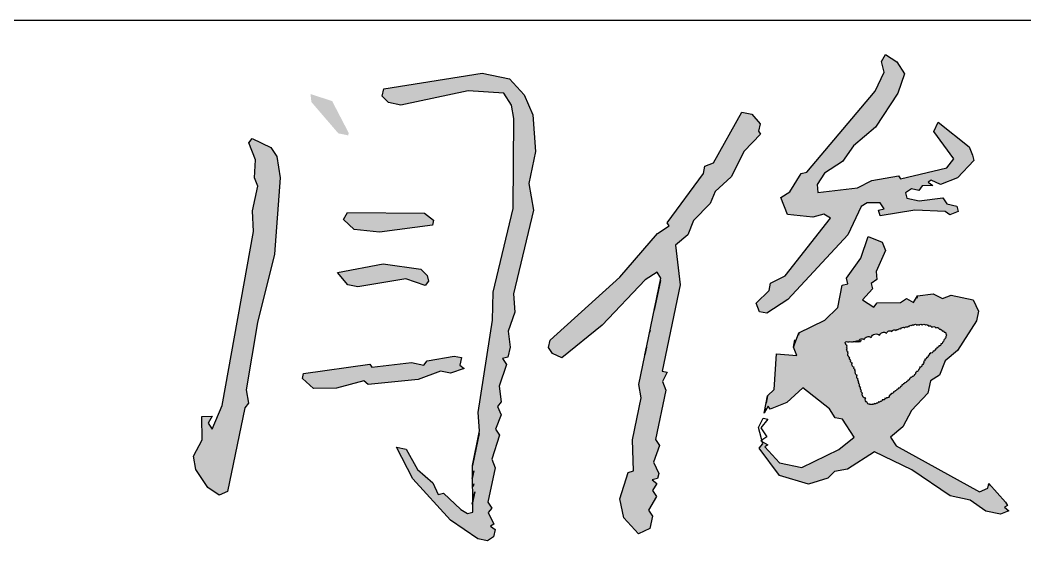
# Model space of a CAD drawing. Extents: x 4689302 to 7068445, y -422737 to 2032183.
# Drawn here: x 4755488 to 4756508, y -419466 to -418937 of the extents above; entities that cross this region are included whole.
import ezdxf

# ---------------------------------------------------------------- set-up
doc = ezdxf.new("R2010")
doc.units = 0
doc.header["$LTSCALE"] = 1000
doc.header["$MEASUREMENT"] = 0
doc.layers.get('0').update_dxf_attribs({"linetype": 'CONTINUOUS'})

msp = doc.modelspace()

# ---------------------------------------------------------------- hatches: boundary and pattern name
at = {"linetype": 'Continuous'}
h = msp.add_hatch(color=256, dxfattribs=at)
h.paths.add_polyline_path([(4755752.1, -419097.4), (4755748.8, -419075.8), (4755742.8, -419066.7), (4755723.8, -419057.5), (4755720.3, -419062), (4755727.2, -419079.1), (4755726, -419097.2), (4755729.4, -419105.7), (4755724.2, -419130.8), (4755725, -419151.9), (4755693.4, -419328.4), (4755683.1, -419352.4), (4755679.1, -419346.3), (4755683.2, -419339.3), (4755672.7, -419339.7), (4755673, -419363.3), (4755664.3, -419379.8), (4755666.7, -419393.4), (4755678.6, -419411.6), (4755690.1, -419419.2), (4755698.6, -419415.8), (4755716.4, -419330.6), (4755720, -419326.1), (4755717.6, -419312.5), (4755729.2, -419244.3), (4755746.4, -419174.7)])
h.paths.add_polyline_path([(4755805, -419019.5), (4755783, -419012.3), (4755783.9, -419020.4), (4755811.2, -419052.2), (4755821.3, -419054.3), (4755821.8, -419051.8)])
h.paths.add_polyline_path([(4755943.2, -419009.2), (4755979.3, -419011.5), (4755987.2, -419023.6), (4755989.6, -419037.2), (4755988.8, -419128.6), (4755968.5, -419213.3), (4755967.7, -419241.9), (4755953.4, -419335.6), (4755954.7, -419354.2), (4755947.4, -419389.3), (4755948, -419436.5), (4755942.4, -419438), (4755935.5, -419433.9), (4755918, -419417.2), (4755912.5, -419418.6), (4755907.1, -419407), (4755891.6, -419393.3), (4755880.3, -419372.7), (4755870.2, -419370.6), (4755887, -419402.8), (4755925.3, -419444.8), (4755952.8, -419463.7), (4755962.8, -419465.8), (4755968.8, -419461.8), (4755970.4, -419454.3), (4755965.9, -419450.7), (4755969, -419448.7), (4755963.5, -419437.1), (4755967.1, -419432.7), (4755963.1, -419426.6), (4755970.5, -419391.5), (4755967, -419382.9), (4755974.8, -419358.4), (4755970.8, -419352.4), (4755976.5, -419337.8), (4755973, -419329.3), (4755976.6, -419324.8), (4755974.7, -419308.7), (4755981.9, -419286.7), (4755978, -419280.6), (4755983.5, -419279.2), (4755985.6, -419269.1), (4755983.7, -419253.1), (4755990.4, -419233.5), (4755989.1, -419214.9), (4756009.4, -419130.3), (4756004.6, -419103.1), (4756011.4, -419070.5), (4756008.7, -419033.4), (4755999.9, -419013.2), (4755984.9, -418997), (4755957.4, -418991.2), (4755857.3, -419006.9), (4755855.8, -419014.5), (4755862.2, -419021), (4755874.8, -419023.7)])
h.paths.add_polyline_path([(4755898.9, -419133.3), (4755820.6, -419132.6), (4755816.5, -419139.6), (4755827.5, -419149.8), (4755853, -419152.5), (4755906.8, -419145.4), (4755907.9, -419140.4)])
h.paths.add_polyline_path([(4755901.4, -419196.6), (4755894.9, -419190), (4755856.8, -419184.7), (4755810.5, -419193.3), (4755821, -419205.9), (4755831, -419208), (4755879.7, -419199.9), (4755899.3, -419206.6), (4755902.8, -419202.1)])
h.paths.add_polyline_path([(4755915.1, -419293.6), (4755925.1, -419295.7), (4755939.2, -419290.8), (4755934.7, -419287.3), (4755936.3, -419279.8), (4755928.8, -419278.2), (4755901.6, -419283), (4755898.1, -419287.5), (4755885.5, -419284.8), (4755845.3, -419289.5), (4755843.3, -419286.5), (4755776, -419295.9), (4755774.9, -419300.9), (4755785.9, -419311.1), (4755809.5, -419310.8), (4755837.2, -419303.5), (4755841.7, -419307), (4755892.4, -419302)])
h.paths.add_polyline_path([(4756188.7, -419123.3), (4756193.8, -419111.3), (4756210, -419096.4), (4756223.3, -419070.4), (4756240, -419052.9), (4756238, -419049.9), (4756239.6, -419042.4), (4756231.1, -419032.8), (4756221.1, -419030.7), (4756192.1, -419082.2), (4756183.5, -419085.6), (4756181.9, -419093.1), (4756145.3, -419143), (4756147.3, -419146), (4756135.2, -419154), (4756097.2, -419198.3), (4756026.3, -419262), (4756024.7, -419269.5), (4756028.7, -419275.5), (4756038.2, -419280.1), (4756079.2, -419246.9), (4756122.7, -419201), (4756134.9, -419193.1), (4756138.8, -419199.2), (4756116.3, -419306.9), (4756118.7, -419320.5), (4756109.8, -419363.1), (4756111, -419394.7), (4756105.5, -419396.2), (4756097.2, -419423.2), (4756101.1, -419442.4), (4756116, -419458.5), (4756127.6, -419453.1), (4756130.2, -419440.6), (4756126.2, -419434.5), (4756134.4, -419420.6), (4756130.4, -419414.5), (4756134.5, -419407.5), (4756130, -419403.9), (4756135.5, -419402.5), (4756136.6, -419397.5), (4756131.2, -419385.9), (4756137.3, -419368.9), (4756133.4, -419362.8), (4756143.9, -419312.7), (4756140.4, -419304.1), (4756145, -419294.6), (4756140, -419293.6), (4756158.3, -419205.9), (4756153.7, -419165.7), (4756166.3, -419155.2), (4756172, -419140.7)])
h.paths.add_polyline_path([(4756334.3, -419064.8), (4756356.6, -419045.9), (4756379.4, -419011.5), (4756386.1, -418992), (4756378.2, -418979.8), (4756366.7, -418972.2), (4756362.7, -418979.2), (4756365.6, -418990.3), (4756356.4, -419009.3), (4756286.9, -419091.5), (4756281.3, -419093), (4756269.6, -419111.4), (4756260.5, -419117.4), (4756267.4, -419134.5), (4756293, -419137.3), (4756304.1, -419134.3), (4756311.1, -419138.4), (4756264.9, -419196.8), (4756250.2, -419204.2), (4756248.7, -419211.7), (4756235.5, -419224.6), (4756238.9, -419233.2), (4756246.5, -419234.8), (4756267.7, -419220.9), (4756328.5, -419155.1), (4756342.3, -419126.6), (4756348.4, -419122.7), (4756361.4, -419122.8), (4756365.4, -419128.8), (4756359.8, -419130.3), (4756361.3, -419135.8), (4756396.5, -419130.1), (4756427.6, -419131.4), (4756432.1, -419134.9), (4756440.7, -419131.5), (4756439.2, -419126), (4756429.2, -419123.9), (4756425.2, -419117.8), (4756401.1, -419120.6), (4756388.6, -419118), (4756387.1, -419112.5), (4756393.2, -419108.5), (4756400.7, -419110.1), (4756404.2, -419105.6), (4756414.8, -419105.2), (4756410.3, -419101.6), (4756413.3, -419099.6), (4756422.8, -419104.2), (4756440, -419097.4), (4756456.7, -419079.9), (4756455.2, -419074.4), (4756451.8, -419065.8), (4756420.4, -419041), (4756415.8, -419050.5), (4756436.1, -419078.2), (4756429, -419087.2), (4756382.2, -419098.4), (4756380.2, -419095.3), (4756353.1, -419100.1), (4756338.4, -419107.5), (4756298.2, -419112.2), (4756297.3, -419104.2), (4756304.9, -419092.7), (4756323.1, -419080.8)])
h.paths.add_polyline_path([(4756357.3, -419192.5), (4756367, -419171), (4756363.6, -419162.5), (4756349.1, -419156.8), (4756341.8, -419178.8), (4756327.1, -419199.3), (4756328.6, -419204.8), (4756323, -419206.3), (4756318.3, -419228.9), (4756305.1, -419241.8), (4756278.9, -419254.6), (4756273.3, -419269.1), (4756276.7, -419277.7), (4756256.1, -419276), (4756253.8, -419312.1), (4756247.2, -419318.6), (4756245.7, -419326.1), (4756243.6, -419336.1), (4756247.6, -419329.2), (4756249.6, -419332.2), (4756266.8, -419325.3), (4756283, -419310.4), (4756309.9, -419331.7), (4756315.8, -419340.8), (4756323.3, -419342.4), (4756335.2, -419360.5), (4756319.6, -419373), (4756281.8, -419391.2), (4756259.2, -419386.5), (4756244.3, -419370.3), (4756247.3, -419368.3), (4756241.7, -419365.1), (4756242.3, -419367.3), (4756238.7, -419371.8), (4756259.1, -419399.5), (4756288.6, -419408.3), (4756308.3, -419402), (4756314.9, -419395.5), (4756328.4, -419393.1), (4756355.7, -419375.3), (4756393.7, -419393.7), (4756432.6, -419420.1), (4756452.7, -419424.3), (4756468.6, -419435.5), (4756483.7, -419438.6), (4756492.2, -419435.2), (4756487.8, -419431.7), (4756490.8, -419429.7), (4756488.8, -419426.6), (4756471.9, -419407.4), (4756471.4, -419409.9), (4756470.9, -419412.4), (4756462.3, -419415.9), (4756377.8, -419369.4), (4756371.9, -419360.4), (4756384.5, -419349.9), (4756393.2, -419333.4), (4756409.9, -419316), (4756412.6, -419303.5), (4756421.6, -419297.5), (4756427.3, -419283), (4756439.9, -419272.6), (4756459.3, -419242.6), (4756461.4, -419232.6), (4756455.9, -419221), (4756433.4, -419216.3), (4756424.8, -419219.7), (4756415.3, -419215.1), (4756399.2, -419217), (4756395.2, -419224), (4756388.2, -419219.9), (4756382.1, -419223.9), (4756358.5, -419224.2), (4756355, -419228.7), (4756343.5, -419221), (4756353.6, -419210.1), (4756352.2, -419204.5), (4756358.2, -419200.6)])
h.paths.add_polyline_path([(4756360.9, -419257.1, -0.520567), (4756367.9, -419254.9, -0.520567), (4756373.3, -419253.3, -0.520567), (4756377.7, -419252.2, -0.520567), (4756379.8, -419251.7, -0.520567), (4756382.5, -419250.6, -0.520567), (4756386.3, -419249.5, -0.520567), (4756389.1, -419249, -0.520567), (4756390.7, -419248.4, -0.520567), (4756393.4, -419247.3, -0.520567), (4756395.6, -419246.8, -0.520567), (4756398.8, -419246.8, -0.520567), (4756401, -419246.8, -0.520567), (4756404.2, -419246.8, -0.520567), (4756407.5, -419246.8, -0.520567), (4756409.6, -419246.8, -0.520567), (4756410.7, -419247.9, -0.520567), (4756414, -419249, -0.520567), (4756417.8, -419249.5, -0.520567), (4756421.6, -419251.1, -0.520567), (4756423.2, -419251.7, -0.520567), (4756424.3, -419252.8, -0.520567), (4756426.4, -419253.8, -0.520567), (4756428.1, -419255.5, -0.520567), (4756428.1, -419258.2, -0.520567), (4756427, -419260.3, -0.520567), (4756425.9, -419262, -0.520567), (4756424.8, -419264.1, -0.520567), (4756423.2, -419265.8, -0.520567), (4756421, -419267.9, -0.520567), (4756418.9, -419269.5, -0.520567), (4756417.2, -419271.2, -0.520567), (4756415.1, -419273.3, -0.520567), (4756412.4, -419275, -0.520567), (4756411.3, -419276, -0.520567), (4756410.2, -419277.7, -0.520567), (4756408.6, -419279.8, -0.520567), (4756406.9, -419281.5, -0.520567), (4756405.3, -419283.6, -0.520567), (4756403.7, -419287.4, -0.520567), (4756401.5, -419289.6, -0.520567), (4756400.4, -419291.7, -0.520567), (4756398.3, -419293.9, -0.520567), (4756397.2, -419295, -0.520567), (4756396.1, -419297.2, -0.520567), (4756393.9, -419298.8, -0.520567), (4756392.3, -419299.9, -0.520567), (4756391.2, -419301, -0.520567), (4756389.6, -419302.6, -0.520567), (4756388, -419304.2, -0.520567), (4756386.3, -419305.3, -0.520567), (4756384.7, -419306.4, -0.520567), (4756383.6, -419307.5, -0.520567), (4756382, -419309.1, -0.520567), (4756379.8, -419310.7, -0.520567), (4756378.2, -419312.3, -0.520567), (4756376.6, -419313.4, -0.520567), (4756375, -419314.5, -0.520567), (4756372.8, -419316.1, -0.520567), (4756371.7, -419317.2, -0.520567), (4756370.6, -419318.3, -0.520567), (4756367.9, -419320.5, -0.520567), (4756366.3, -419321, -0.520567), (4756363.6, -419322.6, -0.520567), (4756361.4, -419324.2, -0.520567), (4756359.8, -419324.8, -0.520567), (4756357.6, -419325.9, -0.520567), (4756355.5, -419326.4, -0.520567), (4756353.8, -419327, -0.520567), (4756352.2, -419327, -0.520567), (4756350.6, -419327, -0.520567), (4756348.4, -419325.3, -0.520567), (4756346.8, -419321, -0.520567), (4756343.5, -419315.6, -0.520567), (4756342.4, -419312.9, -0.520567), (4756341.9, -419310.2, -0.520567), (4756340.8, -419306.9, -0.520567), (4756339.7, -419305.3, -0.520567), (4756339.7, -419303.7, -0.520567), (4756339.2, -419301.5, -0.520567), (4756338.1, -419297.7, -0.520567), (4756336.5, -419295.5, -0.520567), (4756336.5, -419293.4, -0.520567), (4756335.9, -419291.7, -0.520567), (4756334.9, -419289.6, -0.520567), (4756333.2, -419285.3, -0.520567), (4756331.6, -419282.5, -0.520567), (4756330.5, -419279.8, -0.520567), (4756329.4, -419278.2, -0.520567), (4756328.9, -419275.5, -0.520567), (4756328.9, -419273.9, -0.520567), (4756327.8, -419272.3, -0.520567), (4756327.8, -419270.6, -0.520567), (4756327.8, -419269, -0.520567), (4756327.8, -419267.4, -0.520567), (4756326.7, -419265.8, -0.520567), (4756326.2, -419264.1, -0.520567), (4756328.4, -419264.1, -0.520567), (4756330, -419264.1, -0.520567), (4756332.1, -419264.1, -0.520567), (4756333.8, -419264.1, -0.435193), (4756336.6, -419263.7, -0.455955), (4756339.7, -419263, -0.520567), (4756345.2, -419261.4, -0.520567), (4756352.2, -419259.3, -0.520567)], flags=16)
h.paths.add_polyline_path([(4756725.6, -419157.1), (4756687.6, -419138.7), (4756681.1, -419132.1), (4756673.1, -419133), (4756666.6, -419126.4), (4756649.1, -419122.8), (4756654.9, -419144.9), (4756684, -419156.2), (4756690.4, -419162.8), (4756689.4, -419167.8), (4756711.9, -419172.5), (4756727.1, -419162.6)])
h.paths.add_polyline_path([(4756641.3, -419210.1), (4756624.3, -419203.9), (4756605.7, -419205.2), (4756613.1, -419219.9), (4756645.2, -419229.2), (4756647, -419245.3), (4756653.5, -419251.8), (4756662.2, -419235.4)])
h.paths.add_polyline_path([(4756682.6, -419312.9), (4756681.1, -419307.3), (4756690.2, -419301.4), (4756686.3, -419295.3), (4756694.3, -419294.4), (4756692.8, -419288.8), (4756698.4, -419287.4), (4756698.9, -419284.9), (4756689.9, -419277.8), (4756689.4, -419280.3), (4756688.9, -419282.8), (4756680.3, -419286.2), (4756650.4, -419316.6), (4756645.8, -419326.1), (4756630.1, -419338.5), (4756625.5, -419348), (4756590.2, -419366.8), (4756588.7, -419374.3), (4756592.6, -419380.4), (4756607.1, -419386), (4756630.3, -419375.2), (4756661.8, -419337.3), (4756659.8, -419334.2), (4756668.9, -419328.3), (4756667.4, -419322.8)])
h.paths.add_polyline_path([(4756819.8, -419119.2), (4756840, -419110.4), (4756893.8, -419103.3), (4756908.8, -419106.5), (4756932.9, -419103.7), (4756936.9, -419109.7), (4756939, -419099.7), (4756955.5, -419108.4), (4756964.1, -419104.9), (4756965.1, -419099.9), (4756947.1, -419085.7), (4756949.1, -419088.7), (4756943.1, -419092.7), (4756931.6, -419085.1), (4756900.5, -419083.8), (4756896.9, -419088.3), (4756874.4, -419083.6), (4756860.8, -419086), (4756856.8, -419079.9), (4756872.6, -419054.4), (4756877.3, -419031.9), (4756871.9, -419020.3), (4756857.9, -419012.1), (4756854.4, -419016.6), (4756851.6, -419042.2), (4756825.2, -419081.1), (4756819.6, -419082.6), (4756818.1, -419090.1), (4756775.3, -419107.3), (4756774.7, -419109.8), (4756773.2, -419117.3), (4756779.1, -419126.4), (4756746.2, -419158.8), (4756744.1, -419168.8), (4756736, -419169.7), (4756731.4, -419179.2), (4756740.9, -419183.8), (4756745, -419176.8), (4756750, -419177.9), (4756754.1, -419170.9), (4756759.1, -419171.9), (4756757.7, -419166.4), (4756780.9, -419155.6), (4756785.5, -419146.1), (4756803.1, -419136.7)])

# ---------------------------------------------------------------- linework, layer by layer
msp.add_line((4753907.2, -418937.3), (4759407.2, -418937.3))
for points in [[(4756455.2, -419074.4), (4756456.7, -419079.9), (4756440, -419097.4), (4756422.8, -419104.2), (4756413.3, -419099.6), (4756410.3, -419101.6), (4756414.8, -419105.2), (4756404.2, -419105.6), (4756400.7, -419110.1), (4756393.2, -419108.5), (4756387.1, -419112.5), (4756388.6, -419118), (4756401.1, -419120.6), (4756425.2, -419117.8), (4756429.2, -419123.9), (4756439.2, -419126), (4756440.7, -419131.5), (4756432.1, -419134.9), (4756427.6, -419131.4), (4756396.5, -419130.1), (4756361.3, -419135.8), (4756359.8, -419130.3), (4756365.4, -419128.8), (4756361.4, -419122.8), (4756348.4, -419122.7), (4756342.3, -419126.6), (4756328.5, -419155.1), (4756267.7, -419220.9), (4756246.5, -419234.8), (4756238.9, -419233.2), (4756235.5, -419224.6), (4756248.7, -419211.7), (4756250.2, -419204.2), (4756264.9, -419196.8), (4756311.1, -419138.4), (4756304.1, -419134.3), (4756293, -419137.3), (4756267.4, -419134.5), (4756260.5, -419117.4), (4756269.6, -419111.4), (4756281.3, -419093), (4756286.9, -419091.5), (4756356.4, -419009.3), (4756365.6, -418990.3), (4756362.7, -418979.2), (4756366.7, -418972.2), (4756378.2, -418979.8), (4756386.1, -418992), (4756379.4, -419011.5), (4756356.6, -419045.9), (4756334.3, -419064.8), (4756323.1, -419080.8), (4756304.9, -419092.7), (4756297.3, -419104.2), (4756298.2, -419112.2), (4756338.4, -419107.5), (4756353.1, -419100.1), (4756380.2, -419095.3), (4756382.2, -419098.4), (4756429, -419087.2), (4756436.1, -419078.2), (4756415.8, -419050.5), (4756420.4, -419041), (4756451.8, -419065.8), (4756455.2, -419074.4)], [(4755970.4, -419454.3), (4755968.8, -419461.8), (4755962.8, -419465.8), (4755952.8, -419463.7), (4755925.3, -419444.8), (4755887, -419402.8), (4755870.2, -419370.6), (4755880.3, -419372.7), (4755891.6, -419393.3), (4755907.1, -419407), (4755912.5, -419418.6), (4755918, -419417.2), (4755935.5, -419433.9), (4755942.4, -419438), (4755948, -419436.5), (4755947.4, -419389.3), (4755954.7, -419354.2), (4755953.4, -419335.6), (4755967.7, -419241.9), (4755968.5, -419213.3), (4755988.8, -419128.6), (4755989.6, -419037.2), (4755987.2, -419023.6), (4755979.3, -419011.5), (4755943.2, -419009.2), (4755874.8, -419023.7), (4755862.2, -419021), (4755855.8, -419014.5), (4755857.3, -419006.9), (4755957.4, -418991.2), (4755984.9, -418997), (4755999.9, -419013.2), (4756008.7, -419033.4), (4756011.4, -419070.5), (4756004.6, -419103.1), (4756009.4, -419130.3), (4755989.1, -419214.9), (4755990.4, -419233.5), (4755983.7, -419253.1), (4755985.6, -419269.1), (4755983.5, -419279.2), (4755978, -419280.6), (4755981.9, -419286.7), (4755974.7, -419308.7), (4755976.6, -419324.8), (4755973, -419329.3), (4755976.5, -419337.8), (4755970.8, -419352.4), (4755974.8, -419358.4), (4755967, -419382.9), (4755970.5, -419391.5), (4755963.1, -419426.6), (4755967.1, -419432.7), (4755963.5, -419437.1), (4755969, -419448.7), (4755965.9, -419450.7), (4755970.4, -419454.3)], [(4756239.6, -419042.4), (4756238, -419049.9), (4756240, -419052.9), (4756223.3, -419070.4), (4756210, -419096.4), (4756193.8, -419111.3), (4756188.7, -419123.3), (4756172, -419140.7), (4756166.3, -419155.2), (4756153.7, -419165.7), (4756158.3, -419205.9), (4756140, -419293.6), (4756145, -419294.6), (4756140.4, -419304.1), (4756143.9, -419312.7), (4756133.4, -419362.8), (4756137.3, -419368.9), (4756131.2, -419385.9), (4756136.6, -419397.5), (4756135.5, -419402.5), (4756130, -419403.9), (4756134.5, -419407.5), (4756130.4, -419414.5), (4756134.4, -419420.6), (4756126.2, -419434.5), (4756130.2, -419440.6), (4756127.6, -419453.1), (4756116, -419458.5), (4756101.1, -419442.4), (4756097.2, -419423.2), (4756105.5, -419396.2), (4756111, -419394.7), (4756109.8, -419363.1), (4756118.7, -419320.5), (4756116.3, -419306.9), (4756138.8, -419199.2), (4756134.9, -419193.1), (4756122.7, -419201), (4756079.2, -419246.9), (4756038.2, -419280.1), (4756028.7, -419275.5), (4756024.7, -419269.5), (4756026.3, -419262), (4756097.2, -419198.3), (4756135.2, -419154), (4756147.3, -419146), (4756145.3, -419143), (4756181.9, -419093.1), (4756183.5, -419085.6), (4756192.1, -419082.2), (4756221.1, -419030.7), (4756231.1, -419032.8), (4756239.6, -419042.4)], [(4755720, -419326.1), (4755716.4, -419330.6), (4755698.6, -419415.8), (4755690.1, -419419.2), (4755678.6, -419411.6), (4755666.7, -419393.4), (4755664.3, -419379.8), (4755673, -419363.3), (4755672.7, -419339.7), (4755683.2, -419339.3), (4755679.1, -419346.3), (4755683.1, -419352.4), (4755693.4, -419328.4), (4755725, -419151.9), (4755724.2, -419130.8), (4755729.4, -419105.7), (4755726, -419097.2), (4755727.2, -419079.1), (4755720.3, -419062), (4755723.8, -419057.5), (4755742.8, -419066.7), (4755748.8, -419075.8), (4755752.1, -419097.4), (4755746.4, -419174.7), (4755729.2, -419244.3), (4755717.6, -419312.5), (4755720, -419326.1)], [(4755907.9, -419140.4), (4755906.8, -419145.4), (4755853, -419152.5), (4755827.5, -419149.8), (4755816.5, -419139.6), (4755820.6, -419132.6), (4755898.9, -419133.3), (4755907.9, -419140.4)], [(4756488.8, -419426.6), (4756490.8, -419429.7), (4756487.8, -419431.7), (4756492.2, -419435.2), (4756483.7, -419438.6), (4756468.6, -419435.5), (4756452.7, -419424.3), (4756432.6, -419420.1), (4756393.7, -419393.7), (4756355.7, -419375.3), (4756328.4, -419393.1), (4756314.9, -419395.5), (4756308.3, -419402), (4756288.6, -419408.3), (4756259.1, -419399.5), (4756238.7, -419371.8), (4756242.3, -419367.3), (4756237.9, -419350.7), (4756242.5, -419341.2), (4756247.5, -419342.2), (4756240.4, -419351.2), (4756246.4, -419360.3), (4756240.3, -419364.2), (4756247.3, -419368.3), (4756244.3, -419370.3), (4756259.2, -419386.5), (4756281.8, -419391.2), (4756319.6, -419373), (4756335.2, -419360.5), (4756323.3, -419342.4), (4756315.8, -419340.8), (4756309.9, -419331.7), (4756283, -419310.4), (4756266.8, -419325.3), (4756249.6, -419332.2), (4756247.6, -419329.2), (4756243.6, -419336.1), (4756247.2, -419318.6), (4756253.8, -419312.1), (4756256.1, -419276), (4756276.7, -419277.7), (4756273.3, -419269.1), (4756278.9, -419254.6), (4756305.1, -419241.8), (4756318.3, -419228.9), (4756323, -419206.3), (4756328.6, -419204.8), (4756327.1, -419199.3), (4756341.8, -419178.8), (4756349.1, -419156.8), (4756363.6, -419162.5), (4756367, -419171), (4756357.3, -419192.5), (4756358.2, -419200.6), (4756352.2, -419204.5), (4756353.6, -419210.1), (4756343.5, -419221), (4756355, -419228.7), (4756358.5, -419224.2), (4756382.1, -419223.9), (4756388.2, -419219.9), (4756395.2, -419224), (4756399.2, -419217), (4756415.3, -419215.1), (4756424.8, -419219.7), (4756433.4, -419216.3), (4756455.9, -419221), (4756461.4, -419232.6), (4756459.3, -419242.6), (4756439.9, -419272.6), (4756427.3, -419283), (4756421.6, -419297.5), (4756412.6, -419303.5), (4756409.9, -419316), (4756393.2, -419333.4), (4756384.5, -419349.9), (4756371.9, -419360.4), (4756377.8, -419369.4), (4756462.3, -419415.9), (4756470.9, -419412.4), (4756471.9, -419407.4), (4756488.8, -419426.6)], [(4755901.4, -419196.6), (4755902.8, -419202.1), (4755899.3, -419206.6), (4755879.7, -419199.9), (4755831, -419208), (4755821, -419205.9), (4755810.5, -419193.3), (4755856.8, -419184.7), (4755894.9, -419190), (4755901.4, -419196.6)], [(4756138.3, -419201.7), (4756132, -419231.7), (4756138.3, -419201.7)], [(4756399.2, -419217), (4756398.7, -419219.5), (4756399.2, -419217)], [(4756127.8, -419251.8), (4756127.3, -419254.3), (4756127.8, -419251.8)], [(4756278.9, -419254.6), (4756278.4, -419257.1), (4756278.9, -419254.6)], [(4756274.8, -419261.6), (4756273.3, -419269.1), (4756274.8, -419261.6)], [(4755934.7, -419287.3), (4755939.2, -419290.8), (4755925.1, -419295.7), (4755915.1, -419293.6), (4755892.4, -419302), (4755841.7, -419307), (4755837.2, -419303.5), (4755809.5, -419310.8), (4755785.9, -419311.1), (4755774.9, -419300.9), (4755776, -419295.9), (4755843.3, -419286.5), (4755845.3, -419289.5), (4755885.5, -419284.8), (4755898.1, -419287.5), (4755901.6, -419283), (4755928.8, -419278.2), (4755936.3, -419279.8), (4755934.7, -419287.3)], [(4756124.2, -419269.3), (4756122.6, -419276.9), (4756124.2, -419269.3)], [(4756247.2, -419318.6), (4756245.7, -419326.1), (4756247.2, -419318.6)], [(4756244.6, -419331.1), (4756243.6, -419336.1), (4756244.6, -419331.1)], [(4755954.2, -419356.7), (4755947.4, -419389.3), (4755954.2, -419356.7)], [(4755948.8, -419394.8), (4755947.3, -419402.4), (4755948.8, -419394.8)], [(4755948.7, -419407.9), (4755948.2, -419410.4), (4755948.7, -419407.9)], [(4756471.9, -419407.4), (4756471.4, -419409.9), (4756471.9, -419407.4)], [(4755949.7, -419415.9), (4755947, -419428.5), (4755949.7, -419415.9)]]:
    msp.add_lwpolyline(points, dxfattribs=at)
msp.add_lwpolyline([(4756336.5, -419264.1, -0.520567), (4756339.7, -419263, -0.520567), (4756339.7, -419263, -0.520567), (4756345.2, -419261.4, -0.520567), (4756345.2, -419261.4, -0.520567), (4756352.2, -419259.3, -0.520567), (4756352.2, -419259.3, -0.520567), (4756360.9, -419257.1, -0.520567), (4756360.9, -419257.1, -0.520567), (4756367.9, -419254.9, -0.520567), (4756367.9, -419254.9, -0.520567), (4756373.3, -419253.3, -0.520567), (4756373.3, -419253.3, -0.520567), (4756377.7, -419252.2, -0.520567), (4756377.7, -419252.2, -0.520567), (4756379.8, -419251.7, -0.520567), (4756379.8, -419251.7, -0.520567), (4756382.5, -419250.6, -0.520567), (4756382.5, -419250.6, -0.520567), (4756386.3, -419249.5, -0.520567), (4756386.3, -419249.5, -0.520567), (4756389.1, -419249, -0.520567), (4756389.1, -419249, -0.520567), (4756390.7, -419248.4, -0.520567), (4756390.7, -419248.4, -0.520567), (4756393.4, -419247.3, -0.520567), (4756393.4, -419247.3, -0.520567), (4756395.6, -419246.8, -0.520567), (4756395.6, -419246.8, -0.520567), (4756398.8, -419246.8, -0.520567), (4756398.8, -419246.8, -0.520567), (4756401, -419246.8, -0.520567), (4756401, -419246.8, -0.520567), (4756404.2, -419246.8, -0.520567), (4756404.2, -419246.8, -0.520567), (4756407.5, -419246.8, -0.520567), (4756407.5, -419246.8, -0.520567), (4756409.6, -419246.8, -0.520567), (4756409.6, -419246.8, -0.520567), (4756410.7, -419247.9, -0.520567), (4756410.7, -419247.9, -0.520567), (4756414, -419249, -0.520567), (4756414, -419249, -0.520567), (4756417.8, -419249.5, -0.520567), (4756417.8, -419249.5, -0.520567), (4756421.6, -419251.1, -0.520567), (4756421.6, -419251.1, -0.520567), (4756423.2, -419251.7, -0.520567), (4756423.2, -419251.7, -0.520567), (4756424.3, -419252.8, -0.520567), (4756424.3, -419252.8, -0.520567), (4756426.4, -419253.8, -0.520567), (4756426.4, -419253.8, -0.520567), (4756428.1, -419255.5, -0.520567), (4756428.1, -419255.5, -0.520567), (4756428.1, -419258.2, -0.520567), (4756428.1, -419258.2, -0.520567), (4756427, -419260.3, -0.520567), (4756427, -419260.3, -0.520567), (4756425.9, -419262, -0.520567), (4756425.9, -419262, -0.520567), (4756424.8, -419264.1, -0.520567), (4756424.8, -419264.1, -0.520567), (4756423.2, -419265.8, -0.520567), (4756423.2, -419265.8, -0.520567), (4756421, -419267.9, -0.520567), (4756421, -419267.9, -0.520567), (4756418.9, -419269.5, -0.520567), (4756418.9, -419269.5, -0.520567), (4756417.2, -419271.2, -0.520567), (4756417.2, -419271.2, -0.520567), (4756415.1, -419273.3, -0.520567), (4756415.1, -419273.3, -0.520567), (4756412.4, -419275, -0.520567), (4756412.4, -419275, -0.520567), (4756411.3, -419276, -0.520567), (4756411.3, -419276, -0.520567), (4756410.2, -419277.7, -0.520567), (4756410.2, -419277.7, -0.520567), (4756408.6, -419279.8, -0.520567), (4756408.6, -419279.8, -0.520567), (4756406.9, -419281.5, -0.520567), (4756406.9, -419281.5, -0.520567), (4756405.3, -419283.6, -0.520567), (4756405.3, -419283.6, -0.520567), (4756403.7, -419287.4, -0.520567), (4756403.7, -419287.4, -0.520567), (4756401.5, -419289.6, -0.520567), (4756401.5, -419289.6, -0.520567), (4756400.4, -419291.7, -0.520567), (4756400.4, -419291.7, -0.520567), (4756398.3, -419293.9, -0.520567), (4756398.3, -419293.9, -0.520567), (4756397.2, -419295, -0.520567), (4756397.2, -419295, -0.520567), (4756396.1, -419297.2, -0.520567), (4756396.1, -419297.2, -0.520567), (4756393.9, -419298.8, -0.520567), (4756393.9, -419298.8, -0.520567), (4756392.3, -419299.9, -0.520567), (4756392.3, -419299.9, -0.520567), (4756391.2, -419301, -0.520567), (4756391.2, -419301, -0.520567), (4756389.6, -419302.6, -0.520567), (4756389.6, -419302.6, -0.520567), (4756388, -419304.2, -0.520567), (4756388, -419304.2, -0.520567), (4756386.3, -419305.3, -0.520567), (4756386.3, -419305.3, -0.520567), (4756384.7, -419306.4, -0.520567), (4756384.7, -419306.4, -0.520567), (4756383.6, -419307.5, -0.520567), (4756383.6, -419307.5, -0.520567), (4756382, -419309.1, -0.520567), (4756382, -419309.1, -0.520567), (4756379.8, -419310.7, -0.520567), (4756379.8, -419310.7, -0.520567), (4756378.2, -419312.3, -0.520567), (4756378.2, -419312.3, -0.520567), (4756376.6, -419313.4, -0.520567), (4756376.6, -419313.4, -0.520567), (4756375, -419314.5, -0.520567), (4756375, -419314.5, -0.520567), (4756372.8, -419316.1, -0.520567), (4756372.8, -419316.1, -0.520567), (4756371.7, -419317.2, -0.520567), (4756371.7, -419317.2, -0.520567), (4756370.6, -419318.3, -0.520567), (4756370.6, -419318.3, -0.520567), (4756367.9, -419320.5, -0.520567), (4756367.9, -419320.5, -0.520567), (4756366.3, -419321, -0.520567), (4756366.3, -419321, -0.520567), (4756363.6, -419322.6, -0.520567), (4756363.6, -419322.6, -0.520567), (4756361.4, -419324.2, -0.520567), (4756361.4, -419324.2, -0.520567), (4756359.8, -419324.8, -0.520567), (4756359.8, -419324.8, -0.520567), (4756357.6, -419325.9, -0.520567), (4756357.6, -419325.9, -0.520567), (4756355.5, -419326.4, -0.520567), (4756355.5, -419326.4, -0.520567), (4756353.8, -419327, -0.520567), (4756353.8, -419327, -0.520567), (4756352.2, -419327, -0.520567), (4756352.2, -419327, -0.520567), (4756350.6, -419327, -0.520567), (4756350.6, -419327, -0.520567), (4756348.4, -419325.3, -0.520567), (4756348.4, -419325.3, -0.520567), (4756346.8, -419321, -0.520567), (4756346.8, -419321, -0.520567), (4756343.5, -419315.6, -0.520567), (4756343.5, -419315.6, -0.520567), (4756342.4, -419312.9, -0.520567), (4756342.4, -419312.9, -0.520567), (4756341.9, -419310.2, -0.520567), (4756341.9, -419310.2, -0.520567), (4756340.8, -419306.9, -0.520567), (4756340.8, -419306.9, -0.520567), (4756339.7, -419305.3, -0.520567), (4756339.7, -419305.3, -0.520567), (4756339.7, -419303.7, -0.520567), (4756339.7, -419303.7, -0.520567), (4756339.2, -419301.5, -0.520567), (4756339.2, -419301.5, -0.520567), (4756338.1, -419297.7, -0.520567), (4756338.1, -419297.7, -0.520567), (4756336.5, -419295.5, -0.520567), (4756336.5, -419295.5, -0.520567), (4756336.5, -419293.4, -0.520567), (4756336.5, -419293.4, -0.520567), (4756335.9, -419291.7, -0.520567), (4756335.9, -419291.7, -0.520567), (4756334.9, -419289.6, -0.520567), (4756334.9, -419289.6, -0.520567), (4756333.2, -419285.3, -0.520567), (4756333.2, -419285.3, -0.520567), (4756331.6, -419282.5, -0.520567), (4756331.6, -419282.5, -0.520567), (4756330.5, -419279.8, -0.520567), (4756330.5, -419279.8, -0.520567), (4756329.4, -419278.2, -0.520567), (4756329.4, -419278.2, -0.520567), (4756328.9, -419275.5, -0.520567), (4756328.9, -419275.5, -0.520567), (4756328.9, -419273.9, -0.520567), (4756328.9, -419273.9, -0.520567), (4756327.8, -419272.3, -0.520567), (4756327.8, -419272.3, -0.520567), (4756327.8, -419270.6, -0.520567), (4756327.8, -419270.6, -0.520567), (4756327.8, -419269, -0.520567), (4756327.8, -419269, -0.520567), (4756327.8, -419267.4, -0.520567), (4756327.8, -419267.4, -0.520567), (4756326.7, -419265.8, -0.520567), (4756326.7, -419265.8, -0.520567), (4756326.2, -419264.1, -0.520567), (4756326.2, -419264.1, -0.520567), (4756328.4, -419264.1, -0.520567), (4756328.4, -419264.1, -0.520567), (4756330, -419264.1, -0.520567), (4756330, -419264.1, -0.520567), (4756332.1, -419264.1, -0.520567), (4756332.1, -419264.1, -0.520567), (4756333.8, -419264.1, -0.520567), (4756333.8, -419264.1, -0.520567), (4756337, -419264.1, -0.520567), (4756337, -419264.1, -0.520567), (4756339.2, -419264.1, -0.520567), (4756339.2, -419264.1, -0.520567), (4756341.4, -419263.6, -0.520567), (4756341.4, -419263.6, -0.520567), (4756342.4, -419262.5, -0.520567), (4756342.4, -419262.5, -0.520567), (4756342.4, -419262.5)], format="xyb", dxfattribs=at)

doc.saveas('drawing.dxf')
